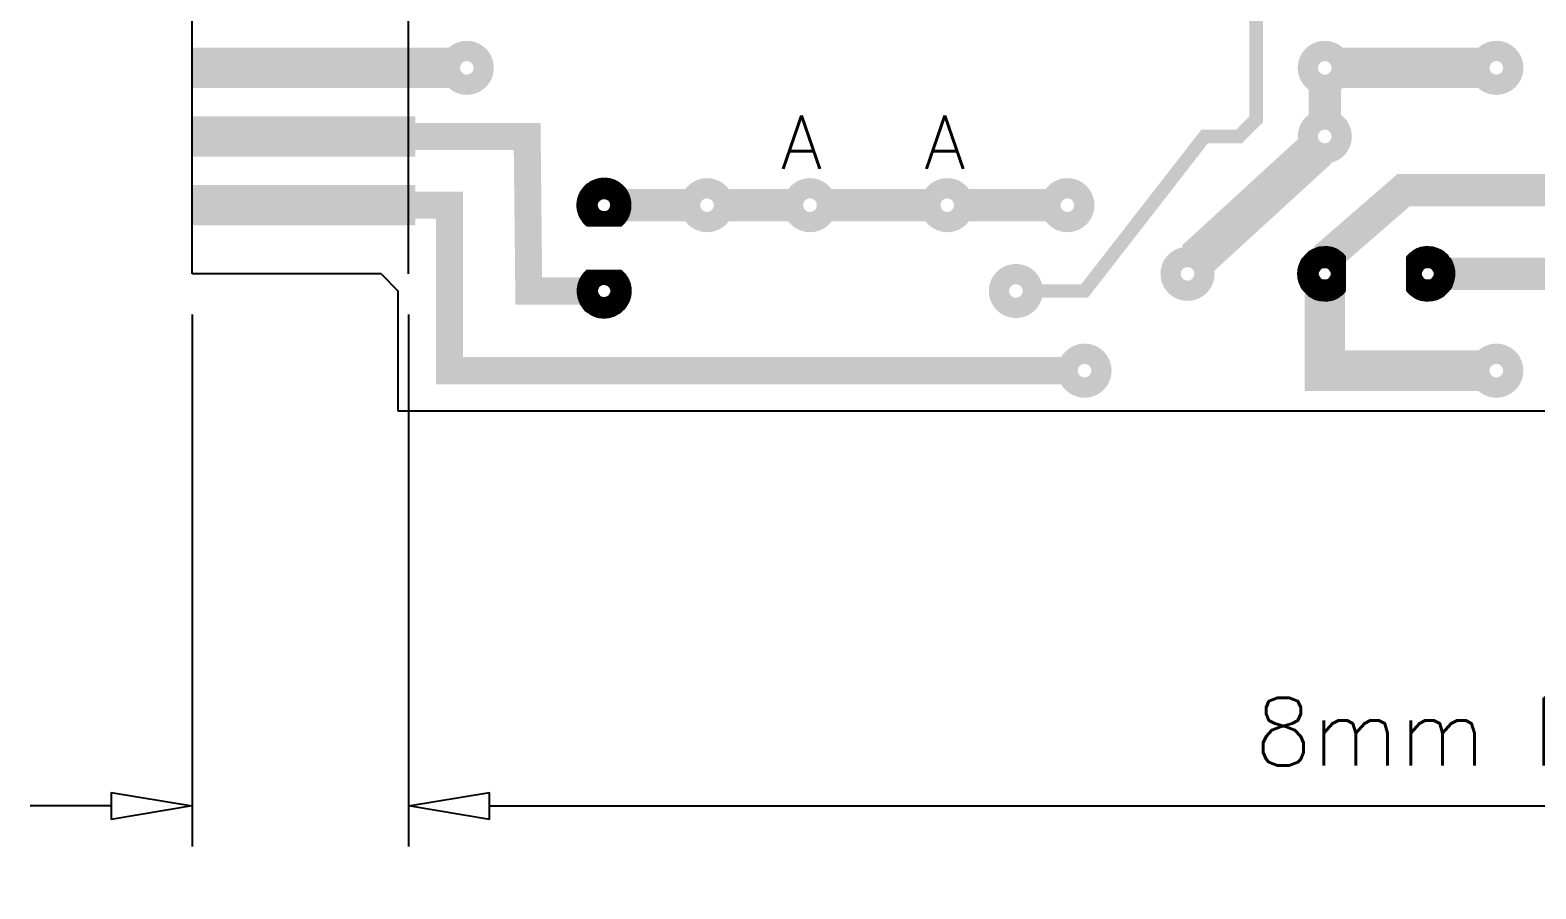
# Model space of a CAD drawing. Extents: x 0 to 395, y 0 to 270.
# Drawn here: x 215.6 to 271.3, y 80.8 to 112.5 of the extents above; entities that cross this region are included whole.
import ezdxf

# ---------------------------------------------------------------- set-up
doc = ezdxf.new("R2010")
doc.units = 0
doc.header["$LTSCALE"] = 0.3
doc.header["$PDMODE"] = 3
doc.header["$PDSIZE"] = -3
doc.layers.get('0').update_dxf_attribs({"linetype": 'CONTINUOUS'})
doc.layers.get('DEFPOINTS').update_dxf_attribs({"linetype": 'CONTINUOUS'})
doc.layers.add('-DIM', color=71, linetype='CONTINUOUS')
doc.layers.add('-TXT', color=51, linetype='CONTINUOUS')
doc.styles.get("Standard").update_dxf_attribs({"font": 'Helvmf.shx'})
doc.styles.add('STYLE1', font='romans.shx')
doc.dimstyles.new('STANDARD$0', dxfattribs={"dimtxt": 3, "dimasz": 3, "dimexe": 1.5, "dimexo": 1.5, "dimgap": 1.5, "dimtad": 1, "dimzin": 1, "dimtxsty": 'STANDARD', "dimblk1": 'CLOSED', "dimblk2": 'CLOSED', "dimsah": 1, "dimcen": 5, "dimclrd": 256, "dimclre": 256, "dimclrt": 256, "dimazin": 3, "dimtfac": 1, "dimtofl": 0, "dimtmove": 0, "dimatfit": 3, "dimtolj": 1, "dimtzin": 1})

# ---------------------------------------------------------------- blocks, each defined once
blk = doc.blocks.new('*X4')
at = {"color": 0}
for p, q in [((131.322, 63.705), (132.108, 64.491)), ((131.322, 63.722), (132.09, 64.491)), ((131.322, 63.74), (132.073, 64.491)), ((131.322, 63.758), (132.055, 64.491)), ((131.322, 63.687), (132.125, 64.49)), ((131.322, 63.775), (132.036, 64.49)), ((131.322, 63.669), (132.142, 64.489)), ((131.322, 63.793), (132.018, 64.489)), ((131.322, 63.651), (132.158, 64.488)), ((131.322, 63.811), (131.999, 64.488)), ((131.322, 63.634), (132.174, 64.487)), ((131.322, 63.828), (131.979, 64.486)), ((131.322, 63.616), (132.19, 64.485)), ((131.322, 63.846), (131.959, 64.484)), ((131.322, 63.598), (132.206, 64.483)), ((131.322, 63.581), (132.222, 64.481)), ((131.322, 63.864), (131.939, 64.481)), ((131.322, 63.563), (132.237, 64.478)), ((131.322, 63.881), (131.918, 64.478)), ((131.322, 63.545), (132.252, 64.476)), ((131.322, 63.899), (131.897, 64.474)), ((131.322, 63.528), (132.267, 64.473)), ((131.322, 63.51), (132.282, 64.47)), ((131.322, 63.917), (131.874, 64.469)), ((131.322, 63.492), (132.296, 64.467)), ((131.322, 63.475), (132.311, 64.464)), ((131.322, 63.934), (131.852, 64.464)), ((131.322, 63.457), (132.325, 64.46)), ((131.322, 63.952), (131.828, 64.458)), ((131.322, 63.439), (132.339, 64.457)), ((131.322, 63.422), (132.353, 64.453)), ((131.322, 63.97), (131.804, 64.452)), ((131.322, 63.404), (132.366, 64.449)), ((131.322, 63.386), (132.38, 64.445)), ((131.322, 63.987), (131.778, 64.444)), ((131.322, 63.369), (132.393, 64.44)), ((131.322, 63.351), (132.406, 64.436)), ((131.322, 64.005), (131.752, 64.435)), ((131.322, 63.333), (132.419, 64.431)), ((131.322, 63.316), (132.432, 64.426)), ((131.322, 64.023), (131.724, 64.425)), ((131.322, 63.298), (132.445, 64.421)), ((131.322, 63.28), (132.458, 64.416)), ((131.322, 64.04), (131.694, 64.413)), ((131.322, 63.263), (132.47, 64.411)), ((131.322, 63.245), (132.482, 64.406)), ((131.322, 63.227), (132.495, 64.4)), ((131.322, 64.058), (131.662, 64.399)), ((131.322, 63.21), (132.507, 64.395)), ((131.322, 63.192), (132.518, 64.389)), ((131.322, 63.174), (132.53, 64.383)), ((131.322, 64.076), (131.628, 64.382)), ((131.322, 63.157), (132.542, 64.377)), ((131.322, 63.139), (132.553, 64.371)), ((131.322, 63.121), (132.565, 64.364)), ((131.322, 64.093), (131.589, 64.361)), ((131.322, 63.103), (132.576, 64.358)), ((131.322, 64.111), (131.544, 64.334)), ((131.322, 64.129), (131.486, 64.294)), ((131.847, 63.597), (131.322, 64.123)), ((131.842, 63.584), (131.322, 64.105)), ((131.838, 63.571), (131.322, 64.087)), ((131.853, 63.609), (131.323, 64.139)), ((131.859, 63.621), (131.331, 64.149)), ((131.865, 63.632), (131.339, 64.158)), ((131.872, 63.643), (131.348, 64.168)), ((131.879, 63.653), (131.356, 64.177)), ((131.887, 63.663), (131.365, 64.186)), ((131.896, 63.672), (131.373, 64.195)), ((131.904, 63.681), (131.382, 64.204)), ((131.914, 63.69), (131.391, 64.212)), ((131.923, 63.698), (131.4, 64.221)), ((131.933, 63.705), (131.409, 64.23)), ((131.944, 63.713), (131.419, 64.238)), ((131.955, 63.719), (131.428, 64.246)), ((131.966, 63.725), (131.437, 64.254)), ((131.978, 63.731), (131.447, 64.262)), ((131.991, 63.736), (131.457, 64.27)), ((132.004, 63.741), (131.467, 64.278)), ((132.018, 63.745), (131.476, 64.286)), ((132.032, 63.748), (131.487, 64.294)), ((132.048, 63.75), (131.497, 64.301)), ((132.064, 63.752), (131.507, 64.309)), ((132.081, 63.752), (131.517, 64.316)), ((132.099, 63.752), (131.528, 64.323)), ((132.119, 63.749), (131.539, 64.33)), ((132.142, 63.745), (131.549, 64.337)), ((132.167, 63.737), (131.56, 64.344)), ((132.199, 63.722), (131.571, 64.35)), ((132.937, 63.002), (131.582, 64.357)), ((132.943, 63.014), (131.594, 64.363)), ((132.95, 63.025), (131.605, 64.37)), ((132.956, 63.036), (131.616, 64.376)), ((132.962, 63.048), (131.628, 64.382)), ((132.968, 63.06), (131.64, 64.388)), ((132.974, 63.072), (131.652, 64.394)), ((132.979, 63.084), (131.664, 64.399)), ((132.985, 63.096), (131.676, 64.405)), ((132.99, 63.108), (131.688, 64.41)), ((132.995, 63.121), (131.701, 64.415)), ((133.001, 63.133), (131.713, 64.421)), ((133.006, 63.146), (131.726, 64.426)), ((133.01, 63.159), (131.739, 64.43)), ((133.015, 63.172), (131.752, 64.435)), ((133.02, 63.185), (131.765, 64.44)), ((133.024, 63.198), (131.778, 64.444)), ((133.028, 63.212), (131.792, 64.448)), ((133.032, 63.225), (131.805, 64.452)), ((133.036, 63.239), (131.819, 64.456)), ((133.04, 63.253), (131.833, 64.46)), ((133.043, 63.267), (131.847, 64.463)), ((133.047, 63.282), (131.862, 64.467)), ((133.05, 63.296), (131.876, 64.47)), ((133.053, 63.311), (131.891, 64.473)), ((133.056, 63.326), (131.906, 64.476)), ((133.058, 63.341), (131.921, 64.478)), ((133.061, 63.356), (131.936, 64.481)), ((133.063, 63.372), (131.952, 64.483)), ((131.955, 63.719), (132.587, 64.351)), ((133.065, 63.387), (131.967, 64.485)), ((133.066, 63.403), (131.983, 64.486)), ((131.989, 63.735), (132.598, 64.345)), ((133.068, 63.42), (132, 64.488)), ((132.015, 63.744), (132.609, 64.338)), ((133.069, 63.436), (132.016, 64.489)), ((133.07, 63.453), (132.033, 64.49)), ((132.038, 63.749), (132.62, 64.331)), ((133.071, 63.47), (132.05, 64.491)), ((132.058, 63.751), (132.631, 64.324)), ((133.071, 63.487), (132.067, 64.491)), ((132.077, 63.752), (132.641, 64.317)), ((133.071, 63.505), (132.085, 64.491)), ((132.094, 63.752), (132.651, 64.31)), ((133.071, 63.523), (132.103, 64.491)), ((132.11, 63.751), (132.662, 64.302)), ((133.07, 63.541), (132.121, 64.49)), ((132.125, 63.748), (132.672, 64.295)), ((133.069, 63.559), (132.139, 64.489)), ((132.14, 63.745), (132.682, 64.287)), ((132.154, 63.741), (132.692, 64.279)), ((133.068, 63.579), (132.159, 64.488)), ((132.167, 63.737), (132.702, 64.272)), ((133.066, 63.598), (132.178, 64.486)), ((132.18, 63.732), (132.712, 64.264)), ((132.192, 63.726), (132.721, 64.256)), ((133.064, 63.618), (132.198, 64.484)), ((132.203, 63.72), (132.731, 64.247)), ((132.214, 63.714), (132.74, 64.239)), ((133.061, 63.638), (132.218, 64.481)), ((132.225, 63.706), (132.749, 64.231)), ((132.235, 63.699), (132.759, 64.222)), ((133.058, 63.659), (132.239, 64.478)), ((132.245, 63.691), (132.768, 64.214)), ((132.254, 63.683), (132.777, 64.205)), ((133.054, 63.68), (132.26, 64.474)), ((132.263, 63.674), (132.785, 64.196)), ((132.271, 63.664), (132.794, 64.187)), ((132.279, 63.655), (132.803, 64.178)), ((133.05, 63.702), (132.282, 64.47)), ((132.287, 63.644), (132.811, 64.169)), ((132.294, 63.634), (132.82, 64.16)), ((132.3, 63.623), (132.828, 64.15)), ((133.045, 63.725), (132.305, 64.465)), ((132.307, 63.611), (132.836, 64.141)), ((132.312, 63.599), (132.844, 64.131)), ((132.317, 63.586), (132.852, 64.121)), ((132.322, 63.573), (132.86, 64.111)), ((132.325, 63.559), (132.868, 64.101)), ((133.039, 63.748), (132.328, 64.459)), ((132.328, 63.545), (132.875, 64.091)), ((132.331, 63.529), (132.883, 64.081)), ((133.033, 63.773), (132.353, 64.453)), ((133.025, 63.798), (132.378, 64.445)), ((133.016, 63.824), (132.404, 64.436)), ((133.006, 63.852), (132.432, 64.426)), ((132.995, 63.882), (132.462, 64.415)), ((132.981, 63.913), (132.493, 64.401)), ((132.964, 63.947), (132.527, 64.384)), ((132.944, 63.985), (132.565, 64.364)), ((132.918, 64.029), (132.609, 64.338)), ((132.881, 64.084), (132.664, 64.301)), ((131.834, 63.557), (131.322, 64.07)), ((131.831, 63.542), (131.322, 64.052)), ((131.829, 63.527), (131.322, 64.034)), ((131.828, 63.51), (131.322, 64.017)), ((131.828, 63.493), (131.322, 63.999)), ((131.829, 63.474), (131.322, 63.981)), ((131.832, 63.453), (131.322, 63.964)), ((131.838, 63.43), (131.322, 63.946)), ((131.847, 63.403), (131.322, 63.928)), ((131.866, 63.366), (131.322, 63.911)), ((132.574, 62.641), (131.322, 63.893)), ((132.562, 62.634), (131.322, 63.875)), ((132.551, 62.628), (131.322, 63.858)), ((132.54, 62.622), (131.322, 63.84)), ((132.528, 62.616), (131.322, 63.822)), ((132.516, 62.61), (131.322, 63.805)), ((132.504, 62.604), (131.322, 63.787)), ((132.492, 62.599), (131.322, 63.769)), ((132.48, 62.593), (131.322, 63.751)), ((132.468, 62.588), (131.322, 63.734)), ((132.455, 62.583), (131.322, 63.716)), ((132.442, 62.578), (131.322, 63.698)), ((132.43, 62.573), (131.322, 63.681)), ((132.417, 62.568), (131.322, 63.663)), ((132.404, 62.563), (131.322, 63.645)), ((132.39, 62.559), (131.322, 63.628)), ((131.322, 63.086), (131.861, 63.625)), ((132.377, 62.555), (131.322, 63.61)), ((132.364, 62.55), (131.322, 63.592)), ((131.322, 63.068), (131.845, 63.591)), ((132.35, 62.546), (131.322, 63.575)), ((131.322, 63.05), (131.836, 63.565)), ((132.336, 62.543), (131.322, 63.557)), ((131.322, 63.033), (131.831, 63.542)), ((132.322, 62.539), (131.322, 63.539)), ((131.585, 62.642), (132.938, 63.995)), ((131.596, 62.635), (132.945, 63.984)), ((131.607, 62.629), (132.951, 63.973)), ((131.619, 62.623), (132.957, 63.961)), ((131.63, 62.617), (132.963, 63.95)), ((131.642, 62.611), (132.969, 63.938)), ((131.654, 62.605), (132.975, 63.926)), ((131.666, 62.6), (132.98, 63.914)), ((131.678, 62.594), (132.986, 63.902)), ((131.691, 62.589), (132.991, 63.889)), ((131.703, 62.583), (132.997, 63.877)), ((131.716, 62.578), (133.002, 63.864)), ((131.728, 62.573), (133.007, 63.852)), ((131.741, 62.569), (133.011, 63.839)), ((131.754, 62.564), (133.016, 63.826)), ((131.768, 62.56), (133.02, 63.812)), ((131.781, 62.555), (133.025, 63.799)), ((131.794, 62.551), (133.029, 63.786)), ((131.808, 62.547), (133.033, 63.772)), ((131.822, 62.543), (133.037, 63.758)), ((131.836, 62.54), (133.04, 63.744)), ((131.85, 62.536), (133.044, 63.73)), ((131.865, 62.533), (133.047, 63.715)), ((131.879, 62.53), (133.05, 63.701)), ((131.894, 62.527), (133.053, 63.686)), ((131.909, 62.524), (133.056, 63.671)), ((131.924, 62.521), (133.059, 63.656)), ((131.939, 62.519), (133.061, 63.641)), ((131.955, 62.517), (133.063, 63.625)), ((131.971, 62.515), (133.065, 63.609)), ((131.987, 62.513), (133.067, 63.593)), ((132.003, 62.512), (133.068, 63.577)), ((132.019, 62.511), (133.069, 63.561)), ((132.036, 62.51), (133.07, 63.544)), ((132.053, 62.509), (133.071, 63.527)), ((132.298, 63.373), (132.932, 64.007)), ((132.93, 62.991), (132.302, 63.619)), ((132.315, 63.407), (132.925, 64.018)), ((132.924, 62.98), (132.317, 63.587)), ((132.323, 63.434), (132.918, 64.028)), ((132.917, 62.969), (132.325, 63.562)), ((132.329, 63.456), (132.911, 64.039)), ((132.91, 62.959), (132.329, 63.539)), ((132.331, 63.477), (132.904, 64.05)), ((132.332, 63.513), (132.89, 64.071)), ((132.332, 63.495), (132.897, 64.06)), ((132.308, 62.536), (131.322, 63.522)), ((131.322, 63.015), (131.829, 63.522)), ((132.293, 62.532), (131.322, 63.504)), ((131.322, 62.997), (131.828, 63.503)), ((132.279, 62.529), (131.322, 63.486)), ((131.322, 62.98), (131.828, 63.486)), ((131.322, 62.962), (131.829, 63.47)), ((132.264, 62.526), (131.322, 63.469)), ((131.322, 62.944), (131.832, 63.455)), ((132.249, 62.524), (131.322, 63.451)), ((131.322, 62.927), (131.835, 63.44)), ((132.234, 62.521), (131.322, 63.433)), ((131.322, 62.909), (131.839, 63.426)), ((132.218, 62.519), (131.322, 63.416)), ((131.322, 62.891), (131.843, 63.413)), ((131.322, 62.874), (131.848, 63.4)), ((132.203, 62.517), (131.322, 63.398)), ((132.187, 62.515), (131.322, 63.38)), ((132.171, 62.513), (131.322, 63.363)), ((132.155, 62.512), (131.322, 63.345)), ((132.138, 62.511), (131.322, 63.327)), ((132.121, 62.51), (131.322, 63.31)), ((132.104, 62.509), (131.322, 63.292)), ((132.087, 62.509), (131.322, 63.274)), ((132.069, 62.509), (131.322, 63.257)), ((132.051, 62.509), (131.322, 63.239)), ((132.033, 62.51), (131.322, 63.221)), ((132.014, 62.511), (131.322, 63.203)), ((131.995, 62.513), (131.322, 63.186)), ((131.975, 62.515), (131.322, 63.168)), ((131.955, 62.517), (131.322, 63.15)), ((131.935, 62.52), (131.322, 63.133)), ((131.914, 62.523), (131.322, 63.115)), ((131.892, 62.527), (131.322, 63.097)), ((131.87, 62.532), (131.322, 63.08)), ((131.847, 62.537), (131.322, 63.062)), ((131.823, 62.543), (131.322, 63.044)), ((131.798, 62.55), (131.322, 63.027)), ((131.773, 62.558), (131.322, 63.009)), ((131.746, 62.567), (131.322, 62.991)), ((131.718, 62.578), (131.322, 62.974)), ((131.324, 62.859), (131.854, 63.388)), ((131.333, 62.849), (131.86, 63.377)), ((131.341, 62.84), (131.866, 63.366)), ((131.349, 62.831), (131.874, 63.355)), ((131.358, 62.821), (131.881, 63.345)), ((131.366, 62.812), (131.889, 63.335)), ((131.375, 62.803), (131.897, 63.326)), ((131.384, 62.795), (131.906, 63.317)), ((131.393, 62.786), (131.916, 63.309)), ((131.402, 62.777), (131.925, 63.301)), ((131.411, 62.769), (131.936, 63.293)), ((131.42, 62.76), (131.946, 63.286)), ((131.43, 62.752), (131.957, 63.28)), ((131.439, 62.744), (131.969, 63.273)), ((131.449, 62.736), (131.981, 63.268)), ((131.459, 62.728), (131.994, 63.263)), ((131.469, 62.72), (132.007, 63.258)), ((131.479, 62.712), (132.021, 63.255)), ((131.489, 62.705), (132.035, 63.252)), ((131.499, 62.697), (132.051, 63.249)), ((131.509, 62.69), (132.067, 63.248)), ((131.52, 62.683), (132.085, 63.248)), ((131.53, 62.676), (132.103, 63.249)), ((131.541, 62.669), (132.124, 63.251)), ((131.552, 62.662), (132.146, 63.257)), ((131.562, 62.655), (132.173, 63.265)), ((131.573, 62.648), (132.207, 63.282)), ((132.585, 62.647), (131.946, 63.286)), ((132.596, 62.654), (131.983, 63.267)), ((132.607, 62.661), (132.01, 63.258)), ((132.618, 62.668), (132.033, 63.252)), ((132.628, 62.675), (132.054, 63.249)), ((132.071, 62.509), (133.071, 63.509)), ((132.639, 62.682), (132.073, 63.248)), ((132.088, 62.509), (133.071, 63.492)), ((132.649, 62.689), (132.09, 63.248)), ((132.106, 62.509), (133.071, 63.474)), ((132.66, 62.696), (132.107, 63.249)), ((132.67, 62.704), (132.122, 63.251)), ((132.125, 62.51), (133.07, 63.455)), ((132.68, 62.711), (132.137, 63.254)), ((132.143, 62.511), (133.069, 63.437)), ((132.69, 62.719), (132.151, 63.258)), ((132.162, 62.512), (133.068, 63.418)), ((132.7, 62.727), (132.164, 63.262)), ((132.71, 62.735), (132.177, 63.267)), ((132.182, 62.514), (133.066, 63.398)), ((132.719, 62.743), (132.189, 63.273)), ((132.729, 62.751), (132.201, 63.279)), ((132.202, 62.517), (133.063, 63.378)), ((132.738, 62.759), (132.212, 63.285)), ((132.222, 62.519), (133.061, 63.358)), ((132.748, 62.768), (132.223, 63.292)), ((132.757, 62.776), (132.233, 63.299)), ((132.243, 62.523), (133.057, 63.337)), ((132.766, 62.785), (132.243, 63.307)), ((132.775, 62.793), (132.252, 63.316)), ((132.784, 62.802), (132.261, 63.324)), ((132.265, 62.526), (133.054, 63.315)), ((132.792, 62.811), (132.27, 63.334)), ((132.801, 62.82), (132.278, 63.343)), ((132.81, 62.829), (132.285, 63.353)), ((132.287, 62.531), (133.049, 63.293)), ((132.818, 62.839), (132.293, 63.364)), ((132.826, 62.848), (132.299, 63.375)), ((132.834, 62.857), (132.305, 63.386)), ((132.31, 62.536), (133.044, 63.27)), ((132.842, 62.867), (132.311, 63.398)), ((132.85, 62.877), (132.316, 63.411)), ((132.858, 62.887), (132.321, 63.424)), ((132.866, 62.896), (132.325, 63.438)), ((132.874, 62.907), (132.328, 63.452)), ((132.881, 62.917), (132.33, 63.468)), ((132.903, 62.948), (132.332, 63.519)), ((132.896, 62.937), (132.332, 63.501)), ((132.889, 62.927), (132.332, 63.484)), ((132.333, 62.542), (133.038, 63.247)), ((132.358, 62.549), (133.031, 63.222)), ((132.383, 62.557), (133.023, 63.197)), ((132.41, 62.566), (133.014, 63.17)), ((132.438, 62.576), (133.004, 63.142)), ((132.468, 62.588), (132.992, 63.112)), ((132.5, 62.602), (132.978, 63.08)), ((132.535, 62.619), (132.961, 63.045)), ((132.573, 62.641), (132.939, 63.007)), ((131.688, 62.59), (131.322, 62.956)), ((131.655, 62.605), (131.322, 62.938)), ((131.62, 62.622), (131.322, 62.921)), ((131.58, 62.644), (131.322, 62.903)), ((131.534, 62.673), (131.322, 62.885)), ((131.471, 62.718), (131.322, 62.868)), ((132.619, 62.668), (132.912, 62.961)), ((132.678, 62.71), (132.87, 62.902))]:
    blk.add_line(p, q, dxfattribs=at)
blk = doc.blocks.new('*X0')
at = {"color": 0}
for p, q in [((127.56, 162.41), (129.69, 164.54)), ((127.56, 162.42), (129.68, 164.54)), ((127.56, 162.44), (129.66, 164.54)), ((127.56, 162.46), (129.64, 164.54)), ((127.56, 162.47), (129.63, 164.54)), ((127.56, 162.49), (129.61, 164.54)), ((127.56, 162.51), (129.59, 164.54)), ((127.56, 162.52), (129.58, 164.54)), ((127.56, 162.54), (129.56, 164.54)), ((127.56, 162.56), (129.54, 164.54)), ((127.56, 162.58), (129.52, 164.54)), ((127.56, 162.6), (129.5, 164.54)), ((127.56, 162.61), (129.49, 164.54)), ((127.56, 162.63), (129.47, 164.54)), ((127.56, 162.65), (129.45, 164.54)), ((127.56, 162.67), (129.43, 164.54)), ((127.56, 162.69), (129.41, 164.54)), ((127.56, 162.71), (129.39, 164.54)), ((127.56, 162.73), (129.37, 164.54)), ((127.57, 162.31), (129.79, 164.53)), ((127.57, 162.33), (129.77, 164.53)), ((127.57, 162.34), (129.76, 164.53)), ((127.57, 162.36), (129.74, 164.53)), ((127.57, 162.37), (129.73, 164.53)), ((127.57, 162.39), (129.71, 164.53)), ((127.57, 162.75), (129.35, 164.53)), ((127.57, 162.76), (129.34, 164.53)), ((127.57, 162.78), (129.32, 164.53)), ((127.57, 162.8), (129.3, 164.53)), ((127.58, 162.25), (129.85, 164.52)), ((127.58, 162.26), (129.84, 164.52)), ((127.58, 162.28), (129.82, 164.52)), ((127.58, 162.29), (129.81, 164.52)), ((127.58, 162.83), (129.27, 164.52)), ((127.58, 162.85), (129.25, 164.52)), ((127.58, 162.87), (129.23, 164.52)), ((127.59, 162.19), (129.91, 164.51)), ((127.59, 162.2), (129.9, 164.51)), ((127.59, 162.22), (129.88, 164.51)), ((127.59, 162.23), (129.87, 164.51)), ((127.59, 162.89), (129.21, 164.51)), ((127.59, 162.91), (129.19, 164.51)), ((127.59, 162.93), (129.17, 164.51)), ((127.6, 162.14), (129.96, 164.5)), ((127.6, 162.16), (129.94, 164.5)), ((127.6, 162.17), (129.93, 164.5)), ((127.6, 162.95), (129.15, 164.5)), ((127.6, 162.97), (129.13, 164.5)), ((127.61, 162.1), (130, 164.49)), ((127.61, 162.12), (129.98, 164.49)), ((127.61, 162.13), (129.97, 164.49)), ((127.61, 163), (129.1, 164.49)), ((127.61, 163.02), (129.08, 164.49)), ((127.62, 162.06), (130.04, 164.48)), ((127.62, 162.07), (130.03, 164.48)), ((127.62, 162.09), (130.01, 164.48)), ((127.62, 163.04), (129.06, 164.48)), ((127.62, 163.07), (129.03, 164.48)), ((127.63, 162.02), (130.08, 164.47)), ((127.63, 162.03), (130.07, 164.47)), ((127.63, 162.04), (130.06, 164.47)), ((127.63, 163.09), (129.01, 164.47)), ((127.64, 161.99), (130.11, 164.46)), ((127.64, 162), (130.1, 164.46)), ((127.64, 163.12), (128.98, 164.46)), ((127.65, 161.95), (130.15, 164.45)), ((127.65, 161.96), (130.14, 164.45)), ((127.65, 161.98), (130.12, 164.45)), ((127.65, 163.14), (128.96, 164.45)), ((127.65, 163.17), (128.93, 164.45)), ((127.66, 161.92), (130.18, 164.44)), ((127.66, 161.94), (130.16, 164.44)), ((127.66, 163.19), (128.91, 164.44)), ((127.67, 161.9), (130.2, 164.43)), ((127.67, 161.91), (130.19, 164.43)), ((127.67, 163.22), (128.88, 164.43)), ((127.68, 161.87), (130.23, 164.42)), ((127.68, 161.88), (130.22, 164.42)), ((127.68, 163.25), (128.85, 164.42)), ((127.69, 161.84), (130.26, 164.41)), ((127.69, 161.86), (130.24, 164.41)), ((127.69, 163.28), (128.82, 164.41)), ((127.7, 161.82), (130.28, 164.4)), ((127.7, 161.83), (130.27, 164.4)), ((127.7, 163.31), (128.79, 164.4)), ((127.71, 161.79), (130.31, 164.39)), ((127.71, 161.81), (130.29, 164.39)), ((127.72, 161.77), (130.33, 164.38)), ((127.72, 161.78), (130.32, 164.38)), ((127.72, 163.34), (128.76, 164.38)), ((127.73, 161.75), (130.35, 164.37)), ((127.73, 161.76), (130.34, 164.37)), ((127.73, 163.37), (128.73, 164.37)), ((127.74, 161.72), (130.38, 164.36)), ((127.74, 161.73), (130.37, 164.36)), ((127.75, 161.71), (130.39, 164.35)), ((127.75, 163.4), (128.7, 164.35)), ((127.76, 161.69), (130.41, 164.34)), ((127.76, 161.7), (130.4, 164.34)), ((127.76, 163.44), (128.66, 164.34)), ((127.77, 161.66), (130.44, 164.33)), ((127.77, 161.67), (130.43, 164.33)), ((127.78, 161.65), (130.45, 164.32)), ((127.78, 163.47), (128.63, 164.32)), ((127.79, 161.63), (130.47, 164.31)), ((127.79, 161.64), (130.46, 164.31)), ((127.8, 161.6), (130.5, 164.3)), ((127.8, 161.62), (130.48, 164.3)), ((127.8, 163.51), (128.59, 164.3)), ((127.81, 161.59), (130.51, 164.29)), ((127.82, 161.57), (130.53, 164.28)), ((127.82, 161.58), (130.52, 164.28)), ((127.82, 163.55), (128.55, 164.28)), ((127.85, 163.59), (128.51, 164.25)), ((127.88, 163.64), (128.46, 164.22)), ((127.91, 163.69), (128.41, 164.19)), ((127.96, 163.76), (128.34, 164.14)), ((129.08, 162.76), (128.01, 163.83)), ((129.08, 162.77), (128.02, 163.84)), ((129.09, 162.79), (128.03, 163.85)), ((128.04, 163.85), (128.25, 164.06)), ((129.1, 162.8), (128.04, 163.85)), ((129.1, 162.81), (128.05, 163.86)), ((129.11, 162.83), (128.06, 163.88)), ((129.11, 162.82), (128.06, 163.87)), ((129.12, 162.84), (128.07, 163.89)), ((129.13, 162.85), (128.08, 163.9)), ((129.14, 162.86), (128.09, 163.91)), ((129.14, 162.87), (128.1, 163.92)), ((129.15, 162.88), (128.11, 163.93)), ((129.17, 162.9), (128.12, 163.95)), ((129.16, 162.89), (128.12, 163.94)), ((129.18, 162.91), (128.13, 163.96)), ((129.19, 162.92), (128.14, 163.96)), ((129.2, 162.93), (128.15, 163.97)), ((129.2, 162.94), (128.16, 163.98)), ((129.21, 162.95), (128.17, 163.99)), ((129.22, 162.95), (128.18, 164)), ((129.23, 162.96), (128.19, 164.01)), ((129.24, 162.97), (128.2, 164.02)), ((129.25, 162.98), (128.2, 164.02)), ((129.26, 162.98), (128.21, 164.03)), ((129.28, 162.99), (128.22, 164.04)), ((129.29, 163), (128.23, 164.05)), ((129.3, 163), (128.24, 164.06)), ((129.31, 163.01), (128.25, 164.07)), ((129.32, 163.01), (128.26, 164.07)), ((129.33, 163.02), (128.27, 164.08)), ((129.35, 163.03), (128.28, 164.09)), ((129.36, 163.03), (128.29, 164.1)), ((129.37, 163.04), (128.3, 164.11)), ((129.38, 163.04), (128.31, 164.11)), ((129.4, 163.04), (128.32, 164.12)), ((129.41, 163.05), (128.33, 164.13)), ((129.43, 163.05), (128.34, 164.14)), ((129.44, 163.05), (128.35, 164.14)), ((129.45, 163.06), (128.36, 164.15)), ((129.47, 163.06), (128.37, 164.16)), ((129.49, 163.06), (128.38, 164.17)), ((129.5, 163.06), (128.39, 164.17)), ((129.52, 163.06), (128.4, 164.18)), ((129.54, 163.06), (128.41, 164.19)), ((129.55, 163.06), (128.42, 164.2)), ((129.57, 163.06), (128.43, 164.2)), ((129.59, 163.06), (128.44, 164.21)), ((129.61, 163.06), (128.45, 164.22)), ((129.63, 163.06), (128.46, 164.22)), ((129.66, 163.05), (128.48, 164.23)), ((129.68, 163.05), (128.49, 164.24)), ((129.71, 163.04), (128.5, 164.25)), ((129.73, 163.03), (128.51, 164.25)), ((129.77, 163.01), (128.52, 164.26)), ((129.81, 162.99), (128.53, 164.27)), ((129.88, 162.93), (128.54, 164.27)), ((131.26, 161.57), (128.55, 164.28)), ((131.26, 161.58), (128.56, 164.28)), ((131.27, 161.59), (128.57, 164.29)), ((131.28, 161.61), (128.59, 164.3)), ((131.28, 161.62), (128.6, 164.3)), ((131.29, 161.63), (128.61, 164.31)), ((131.3, 161.64), (128.62, 164.32)), ((131.3, 161.65), (128.63, 164.32)), ((131.31, 161.66), (128.64, 164.33)), ((131.31, 161.68), (128.66, 164.33)), ((131.32, 161.69), (128.67, 164.34)), ((131.33, 161.7), (128.68, 164.35)), ((131.33, 161.71), (128.69, 164.35)), ((131.34, 161.72), (128.7, 164.36)), ((131.34, 161.74), (128.72, 164.36)), ((131.35, 161.75), (128.73, 164.37)), ((131.35, 161.76), (128.74, 164.37)), ((131.36, 161.77), (128.75, 164.38)), ((131.36, 161.78), (128.76, 164.38)), ((131.37, 161.8), (128.78, 164.39)), ((131.37, 161.81), (128.79, 164.39)), ((131.38, 161.82), (128.8, 164.4)), ((131.38, 161.83), (128.81, 164.4)), ((131.39, 161.85), (128.83, 164.41)), ((131.39, 161.86), (128.84, 164.41)), ((131.4, 161.87), (128.85, 164.42)), ((131.4, 161.89), (128.87, 164.42)), ((131.41, 161.9), (128.88, 164.43)), ((131.41, 161.91), (128.89, 164.43)), ((131.42, 161.93), (128.91, 164.44)), ((131.42, 161.94), (128.92, 164.44)), ((131.43, 161.95), (128.93, 164.45)), ((131.43, 161.97), (128.95, 164.45)), ((131.43, 161.98), (128.96, 164.45)), ((131.44, 161.99), (128.97, 164.46)), ((131.44, 162.01), (128.99, 164.46)), ((131.45, 162.02), (129, 164.47)), ((131.45, 162.03), (129.01, 164.47)), ((131.45, 162.05), (129.03, 164.47)), ((131.46, 162.06), (129.04, 164.48)), ((131.46, 162.08), (129.06, 164.48)), ((131.47, 162.09), (129.07, 164.49)), ((131.47, 162.1), (129.08, 164.49)), ((131.47, 162.12), (129.1, 164.49)), ((131.48, 162.13), (129.11, 164.5)), ((131.48, 162.15), (129.13, 164.5)), ((131.48, 162.16), (129.14, 164.5)), ((131.48, 162.18), (129.16, 164.5)), ((131.49, 162.19), (129.17, 164.51)), ((131.49, 162.21), (129.19, 164.51)), ((131.49, 162.22), (129.2, 164.51)), ((131.5, 162.24), (129.22, 164.52)), ((131.5, 162.25), (129.23, 164.52)), ((129.23, 162.96), (130.54, 164.27)), ((131.5, 162.27), (129.25, 164.52)), ((131.5, 162.28), (129.26, 164.52)), ((131.5, 162.3), (129.28, 164.52)), ((129.28, 162.99), (130.55, 164.26)), ((131.51, 162.31), (129.29, 164.53)), ((131.51, 162.33), (129.31, 164.53)), ((129.32, 163.01), (130.56, 164.26)), ((131.51, 162.35), (129.33, 164.53)), ((131.51, 162.36), (129.34, 164.53)), ((129.35, 163.03), (130.57, 164.25)), ((131.51, 162.38), (129.36, 164.53)), ((131.52, 162.39), (129.37, 164.54)), ((129.38, 163.04), (130.59, 164.24)), ((131.52, 162.41), (129.39, 164.54)), ((131.52, 162.43), (129.41, 164.54)), ((129.41, 163.05), (130.6, 164.24)), ((131.52, 162.44), (129.42, 164.54)), ((129.43, 163.05), (130.61, 164.23)), ((131.52, 162.46), (129.44, 164.54)), ((129.45, 163.06), (130.62, 164.22)), ((131.52, 162.48), (129.46, 164.54)), ((131.52, 162.49), (129.47, 164.54)), ((129.47, 163.06), (130.63, 164.22)), ((131.52, 162.51), (129.49, 164.54)), ((129.49, 163.06), (130.64, 164.21)), ((131.52, 162.53), (129.51, 164.54)), ((129.51, 163.06), (130.65, 164.2)), ((131.52, 162.55), (129.53, 164.54)), ((129.53, 163.06), (130.66, 164.19)), ((131.52, 162.56), (129.54, 164.54)), ((129.55, 163.06), (130.67, 164.19)), ((131.52, 162.58), (129.56, 164.54)), ((129.56, 163.06), (130.68, 164.18)), ((131.52, 162.6), (129.58, 164.54)), ((129.58, 163.06), (130.69, 164.17)), ((131.52, 162.62), (129.6, 164.54)), ((129.6, 163.06), (130.7, 164.17)), ((129.61, 163.06), (130.71, 164.16)), ((131.52, 162.64), (129.62, 164.54)), ((131.52, 162.65), (129.63, 164.54)), ((129.63, 163.06), (130.72, 164.15)), ((129.64, 163.05), (130.73, 164.14)), ((131.52, 162.67), (129.65, 164.54)), ((129.66, 163.05), (130.74, 164.14)), ((131.52, 162.69), (129.67, 164.54)), ((129.67, 163.05), (130.75, 164.13)), ((131.52, 162.71), (129.69, 164.54)), ((129.69, 163.04), (130.76, 164.12)), ((129.7, 163.04), (130.77, 164.11)), ((131.51, 162.73), (129.71, 164.53)), ((129.71, 163.03), (130.78, 164.1)), ((129.72, 163.03), (130.79, 164.1)), ((131.51, 162.75), (129.73, 164.53)), ((129.74, 163.02), (130.8, 164.09)), ((131.51, 162.77), (129.75, 164.53)), ((129.75, 163.02), (130.81, 164.08)), ((129.76, 163.01), (130.82, 164.07)), ((131.51, 162.79), (129.77, 164.53)), ((129.77, 163.01), (130.83, 164.06)), ((129.78, 163), (130.84, 164.06)), ((131.51, 162.81), (129.79, 164.53)), ((129.8, 162.99), (130.85, 164.05)), ((131.5, 162.83), (129.81, 164.52)), ((129.81, 162.99), (130.86, 164.04)), ((129.82, 162.98), (130.87, 164.03)), ((131.5, 162.85), (129.83, 164.52)), ((129.83, 162.97), (130.88, 164.02)), ((129.84, 162.97), (130.89, 164.01)), ((131.5, 162.87), (129.85, 164.52)), ((129.85, 162.96), (130.9, 164.01)), ((129.86, 162.95), (130.9, 164)), ((131.49, 162.89), (129.87, 164.51)), ((129.87, 162.94), (130.91, 163.99)), ((129.88, 162.94), (130.92, 163.98)), ((131.49, 162.91), (129.89, 164.51)), ((129.89, 162.93), (130.93, 163.97)), ((129.9, 162.92), (130.94, 163.96)), ((129.9, 162.91), (130.95, 163.95)), ((129.91, 162.9), (130.96, 163.94)), ((131.49, 162.94), (129.92, 164.51)), ((129.92, 162.89), (130.97, 163.94)), ((129.93, 162.88), (130.98, 163.93)), ((131.48, 162.96), (129.94, 164.5)), ((129.94, 162.87), (130.98, 163.92)), ((129.95, 162.86), (130.99, 163.91)), ((129.95, 162.85), (131, 163.9)), ((131.48, 162.98), (129.96, 164.5)), ((129.96, 162.84), (131.01, 163.89)), ((129.97, 162.83), (131.02, 163.88)), ((129.97, 162.82), (131.03, 163.87)), ((131.47, 163), (129.98, 164.49)), ((129.98, 162.81), (131.03, 163.86)), ((129.99, 162.8), (131.04, 163.85)), ((129.99, 162.78), (131.05, 163.84)), ((130, 162.77), (131.06, 163.83)), ((131.47, 163.03), (130.01, 164.49)), ((131.46, 163.05), (130.03, 164.48)), ((131.45, 163.07), (130.05, 164.47)), ((131.45, 163.1), (130.08, 164.47)), ((131.44, 163.12), (130.1, 164.46)), ((131.43, 163.15), (130.13, 164.45)), ((131.42, 163.17), (130.15, 164.44)), ((131.42, 163.2), (130.18, 164.44)), ((131.41, 163.23), (130.21, 164.43)), ((131.4, 163.26), (130.24, 164.42)), ((131.39, 163.28), (130.26, 164.41)), ((131.37, 163.31), (130.29, 164.39)), ((131.36, 163.34), (130.32, 164.38)), ((131.35, 163.38), (130.36, 164.37)), ((131.33, 163.41), (130.39, 164.35)), ((131.31, 163.44), (130.42, 164.33)), ((131.3, 163.48), (130.46, 164.32)), ((131.28, 163.52), (130.5, 164.3)), ((131.25, 163.56), (130.54, 164.27)), ((131.23, 163.6), (130.58, 164.25)), ((131.19, 163.65), (130.63, 164.21)), ((131.16, 163.71), (130.69, 164.18)), ((131.11, 163.78), (130.76, 164.13)), ((131.02, 163.88), (130.86, 164.04)), ((129.24, 161.04), (127.56, 162.72)), ((129.35, 161.04), (127.57, 162.82)), ((129.33, 161.04), (127.57, 162.8)), ((129.31, 161.04), (127.57, 162.78)), ((129.29, 161.04), (127.57, 162.77)), ((129.28, 161.04), (127.57, 162.75)), ((129.26, 161.04), (127.57, 162.74)), ((129.42, 161.04), (127.58, 162.88)), ((129.4, 161.04), (127.58, 162.86)), ((129.38, 161.04), (127.58, 162.85)), ((129.37, 161.04), (127.58, 162.83)), ((129.49, 161.04), (127.59, 162.94)), ((129.47, 161.04), (127.59, 162.92)), ((129.45, 161.04), (127.59, 162.91)), ((129.44, 161.04), (127.59, 162.89)), ((129.54, 161.04), (127.6, 162.98)), ((129.52, 161.04), (127.6, 162.97)), ((129.51, 161.04), (127.6, 162.95)), ((129.6, 161.04), (127.61, 163.03)), ((129.58, 161.04), (127.61, 163.01)), ((129.56, 161.04), (127.61, 163)), ((129.65, 161.04), (127.62, 163.07)), ((129.63, 161.04), (127.62, 163.05)), ((129.61, 161.04), (127.62, 163.04)), ((129.68, 161.04), (127.63, 163.1)), ((129.67, 161.04), (127.63, 163.08)), ((129.74, 161.04), (127.64, 163.14)), ((129.72, 161.04), (127.64, 163.12)), ((129.7, 161.04), (127.64, 163.11)), ((129.77, 161.04), (127.65, 163.16)), ((129.75, 161.04), (127.65, 163.15)), ((129.81, 161.04), (127.66, 163.19)), ((129.79, 161.04), (127.66, 163.18)), ((129.86, 161.04), (127.67, 163.23)), ((129.84, 161.04), (127.67, 163.22)), ((129.83, 161.04), (127.67, 163.2)), ((129.9, 161.04), (127.68, 163.26)), ((129.88, 161.04), (127.68, 163.24)), ((129.93, 161.04), (127.69, 163.28)), ((129.91, 161.04), (127.69, 163.27)), ((129.97, 161.04), (127.7, 163.31)), ((129.95, 161.04), (127.7, 163.29)), ((130, 161.04), (127.71, 163.33)), ((129.98, 161.04), (127.71, 163.32)), ((130.04, 161.04), (127.72, 163.36)), ((130.02, 161.04), (127.72, 163.34)), ((130.05, 161.04), (127.73, 163.37)), ((130.09, 161.04), (127.74, 163.39)), ((130.07, 161.04), (127.74, 163.38)), ((130.13, 161.04), (127.75, 163.42)), ((130.11, 161.04), (127.75, 163.4)), ((130.16, 161.04), (127.76, 163.44)), ((130.14, 161.04), (127.76, 163.43)), ((130.18, 161.04), (127.77, 163.45)), ((130.21, 161.04), (127.78, 163.48)), ((130.2, 161.04), (127.78, 163.46)), ((130.25, 161.04), (127.79, 163.5)), ((130.23, 161.04), (127.79, 163.49)), ((130.27, 161.04), (127.8, 163.51)), ((130.3, 161.04), (127.81, 163.53)), ((130.28, 161.04), (127.81, 163.52)), ((130.32, 161.04), (127.82, 163.54)), ((129.12, 162.28), (127.83, 163.57)), ((130.34, 161.04), (127.83, 163.56)), ((127.83, 161.56), (129.14, 162.87)), ((129.1, 162.32), (127.84, 163.58)), ((127.84, 161.55), (129.11, 162.82)), ((127.84, 161.54), (129.09, 162.78)), ((129.07, 162.39), (127.85, 163.6)), ((129.08, 162.36), (127.85, 163.59)), ((127.85, 161.53), (129.07, 162.75)), ((129.06, 162.41), (127.86, 163.61)), ((127.86, 161.51), (129.06, 162.72)), ((129.05, 162.46), (127.87, 163.63)), ((129.05, 162.44), (127.87, 163.62)), ((129.04, 162.48), (127.88, 163.64)), ((129.04, 162.52), (127.89, 163.66)), ((129.04, 162.5), (127.89, 163.65)), ((129.04, 162.54), (127.9, 163.67)), ((129.04, 162.56), (127.91, 163.68)), ((129.04, 162.59), (127.92, 163.71)), ((129.04, 162.58), (127.92, 163.7)), ((129.04, 162.61), (127.93, 163.72)), ((129.04, 162.64), (127.94, 163.74)), ((129.04, 162.62), (127.94, 163.73)), ((129.04, 162.65), (127.95, 163.75)), ((129.05, 162.67), (127.96, 163.76)), ((129.05, 162.68), (127.97, 163.77)), ((129.06, 162.71), (127.98, 163.79)), ((129.05, 162.7), (127.98, 163.78)), ((129.06, 162.72), (127.99, 163.8)), ((129.07, 162.74), (128, 163.81)), ((129.07, 162.75), (128.01, 163.82)), ((128.75, 161.04), (131.26, 163.55)), ((128.76, 161.04), (131.26, 163.54)), ((128.78, 161.04), (131.27, 163.53)), ((128.8, 161.04), (131.27, 163.52)), ((128.82, 161.04), (131.28, 163.51)), ((128.83, 161.04), (131.29, 163.5)), ((128.85, 161.04), (131.29, 163.48)), ((128.87, 161.04), (131.3, 163.47)), ((128.89, 161.04), (131.31, 163.46)), ((128.91, 161.04), (131.31, 163.45)), ((128.92, 161.04), (131.32, 163.44)), ((128.94, 161.04), (131.32, 163.43)), ((128.96, 161.04), (131.33, 163.41)), ((128.98, 161.04), (131.33, 163.4)), ((128.99, 161.04), (131.34, 163.39)), ((129.01, 161.04), (131.35, 163.38)), ((129.03, 161.04), (131.35, 163.37)), ((129.05, 161.04), (131.36, 163.35)), ((129.06, 161.04), (131.36, 163.34)), ((129.08, 161.04), (131.37, 163.33)), ((129.1, 161.04), (131.37, 163.32)), ((129.12, 161.04), (131.38, 163.3)), ((129.13, 161.04), (131.38, 163.29)), ((129.15, 161.04), (131.39, 163.28)), ((129.17, 161.04), (131.39, 163.27)), ((129.19, 161.04), (131.4, 163.25)), ((129.21, 161.04), (131.4, 163.24)), ((129.22, 161.04), (131.41, 163.23)), ((129.24, 161.04), (131.41, 163.21)), ((129.26, 161.04), (131.42, 163.2)), ((129.28, 161.04), (131.42, 163.19)), ((129.29, 161.04), (131.42, 163.17)), ((129.31, 161.04), (131.43, 163.16)), ((129.33, 161.04), (131.43, 163.15)), ((129.35, 161.04), (131.44, 163.13)), ((129.36, 161.04), (131.44, 163.12)), ((129.38, 161.04), (131.45, 163.11)), ((129.4, 161.04), (131.45, 163.09)), ((129.42, 161.04), (131.45, 163.08)), ((129.44, 161.04), (131.46, 163.06)), ((129.45, 161.04), (131.46, 163.05)), ((129.47, 161.04), (131.46, 163.04)), ((129.49, 161.04), (131.47, 163.02)), ((129.51, 161.04), (131.47, 163.01)), ((129.52, 161.04), (131.47, 162.99)), ((129.54, 161.04), (131.48, 162.98)), ((129.56, 161.04), (131.48, 162.96)), ((129.58, 161.04), (131.48, 162.95)), ((129.59, 161.04), (131.49, 162.93)), ((129.61, 161.04), (131.49, 162.92)), ((129.63, 161.04), (131.49, 162.9)), ((129.65, 161.04), (131.49, 162.89)), ((129.67, 161.04), (131.5, 162.87)), ((129.68, 161.04), (131.5, 162.86)), ((129.7, 161.04), (131.5, 162.84)), ((129.72, 161.04), (131.5, 162.83)), ((129.74, 161.04), (131.51, 162.81)), ((129.75, 161.04), (131.51, 162.8)), ((129.77, 161.04), (131.51, 162.78)), ((129.79, 161.04), (131.51, 162.77)), ((129.81, 161.04), (131.51, 162.75)), ((129.82, 161.04), (131.51, 162.73)), ((129.84, 161.04), (131.52, 162.72)), ((131.25, 161.56), (129.91, 162.9)), ((129.95, 162.26), (131.25, 163.56)), ((131.25, 161.55), (129.97, 162.83)), ((129.98, 162.31), (131.24, 163.57)), ((131.24, 161.54), (129.99, 162.79)), ((130, 162.76), (131.07, 163.82)), ((130, 162.35), (131.24, 163.59)), ((130.01, 162.75), (131.07, 163.81)), ((130.01, 162.73), (131.08, 163.8)), ((130.01, 162.38), (131.23, 163.6)), ((131.23, 161.53), (130.01, 162.75)), ((130.02, 162.72), (131.09, 163.79)), ((130.02, 162.71), (131.1, 163.78)), ((130.02, 162.41), (131.22, 163.61)), ((131.23, 161.52), (130.02, 162.73)), ((130.03, 162.69), (131.11, 163.77)), ((130.03, 162.68), (131.11, 163.76)), ((130.03, 162.67), (131.12, 163.75)), ((130.03, 162.45), (131.21, 163.63)), ((130.03, 162.43), (131.22, 163.62)), ((130.04, 162.65), (131.13, 163.74)), ((130.04, 162.64), (131.14, 163.73)), ((130.04, 162.62), (131.14, 163.72)), ((130.04, 162.6), (131.15, 163.71)), ((130.04, 162.59), (131.16, 163.7)), ((130.04, 162.57), (131.17, 163.69)), ((130.04, 162.55), (131.17, 163.68)), ((130.04, 162.54), (131.18, 163.67)), ((130.04, 162.52), (131.19, 163.66)), ((130.04, 162.5), (131.19, 163.65)), ((130.04, 162.48), (131.2, 163.64)), ((129.22, 161.04), (127.56, 162.7)), ((129.21, 161.04), (127.56, 162.69)), ((129.19, 161.04), (127.56, 162.67)), ((129.17, 161.04), (127.56, 162.65)), ((129.15, 161.04), (127.56, 162.64)), ((129.14, 161.04), (127.56, 162.62)), ((129.12, 161.04), (127.56, 162.6)), ((129.1, 161.04), (127.56, 162.59)), ((129.08, 161.04), (127.56, 162.57)), ((129.07, 161.04), (127.56, 162.55)), ((129.05, 161.04), (127.56, 162.53)), ((129.03, 161.04), (127.56, 162.51)), ((129.01, 161.04), (127.56, 162.5)), ((128.99, 161.04), (127.56, 162.48)), ((128.98, 161.04), (127.56, 162.46)), ((128.96, 161.04), (127.56, 162.44)), ((128.94, 161.04), (127.56, 162.42)), ((128.92, 161.04), (127.56, 162.4)), ((128.91, 161.04), (127.57, 162.38)), ((128.89, 161.04), (127.57, 162.36)), ((128.87, 161.04), (127.57, 162.34)), ((128.85, 161.04), (127.57, 162.32)), ((128.84, 161.04), (127.57, 162.3)), ((128.82, 161.04), (127.58, 162.28)), ((128.8, 161.04), (127.58, 162.26)), ((128.78, 161.04), (127.58, 162.24)), ((128.76, 161.04), (127.59, 162.22)), ((128.75, 161.04), (127.59, 162.2)), ((128.73, 161.04), (127.6, 162.18)), ((128.71, 161.04), (127.6, 162.15)), ((128.69, 161.04), (127.6, 162.13)), ((128.68, 161.04), (127.61, 162.11)), ((128.66, 161.04), (127.62, 162.09)), ((128.64, 161.04), (127.62, 162.06)), ((128.62, 161.04), (127.63, 162.04)), ((128.61, 161.04), (127.63, 162.01)), ((128.59, 161.04), (127.64, 161.99)), ((128.57, 161.04), (127.65, 161.96)), ((128.55, 161.04), (127.66, 161.94)), ((128.53, 161.04), (127.67, 161.91)), ((128.52, 161.04), (127.68, 161.88)), ((128.5, 161.04), (127.69, 161.85)), ((128.48, 161.04), (127.7, 161.83)), ((128.46, 161.04), (127.71, 161.8)), ((128.45, 161.04), (127.72, 161.77)), ((128.43, 161.04), (127.74, 161.73)), ((128.41, 161.04), (127.75, 161.7)), ((128.39, 161.04), (127.77, 161.66)), ((128.38, 161.04), (127.79, 161.63)), ((127.86, 161.5), (129.05, 162.69)), ((127.87, 161.49), (129.05, 162.67)), ((127.88, 161.48), (129.04, 162.65)), ((127.88, 161.47), (129.04, 162.63)), ((127.89, 161.46), (129.04, 162.61)), ((127.9, 161.45), (129.04, 162.59)), ((127.91, 161.44), (129.04, 162.57)), ((127.91, 161.43), (129.04, 162.55)), ((127.92, 161.42), (129.04, 162.54)), ((127.93, 161.41), (129.04, 162.52)), ((127.93, 161.4), (129.04, 162.5)), ((127.94, 161.39), (129.04, 162.49)), ((127.95, 161.38), (129.04, 162.47)), ((127.96, 161.37), (129.05, 162.46)), ((127.96, 161.36), (129.05, 162.44)), ((127.97, 161.35), (129.05, 162.43)), ((127.98, 161.34), (129.06, 162.41)), ((127.99, 161.33), (129.06, 162.4)), ((128, 161.32), (129.07, 162.39)), ((128, 161.31), (129.07, 162.38)), ((128.01, 161.3), (129.08, 162.36)), ((128.02, 161.29), (129.08, 162.35)), ((128.03, 161.28), (129.09, 162.34)), ((128.04, 161.27), (129.09, 162.33)), ((128.04, 161.26), (129.1, 162.32)), ((128.05, 161.25), (129.11, 162.3)), ((128.06, 161.24), (129.11, 162.29)), ((128.07, 161.23), (129.12, 162.28)), ((128.08, 161.22), (129.13, 162.27)), ((128.09, 161.21), (129.13, 162.26)), ((128.09, 161.2), (129.14, 162.25)), ((128.1, 161.2), (129.15, 162.24)), ((128.11, 161.19), (129.16, 162.23)), ((128.12, 161.18), (129.16, 162.22)), ((128.13, 161.17), (129.17, 162.21)), ((128.14, 161.16), (129.18, 162.2)), ((128.15, 161.15), (129.19, 162.2)), ((128.16, 161.14), (129.2, 162.19)), ((128.16, 161.13), (129.21, 162.18)), ((128.17, 161.12), (129.22, 162.17)), ((128.18, 161.12), (129.23, 162.16)), ((128.19, 161.11), (129.24, 162.15)), ((128.2, 161.1), (129.25, 162.15)), ((128.21, 161.09), (129.26, 162.14)), ((128.22, 161.08), (129.27, 162.13)), ((128.23, 161.07), (129.28, 162.13)), ((128.24, 161.07), (129.29, 162.12)), ((128.25, 161.06), (129.3, 162.11)), ((128.26, 161.05), (129.32, 162.11)), ((128.27, 161.04), (129.33, 162.1)), ((128.29, 161.04), (129.34, 162.1)), ((128.3, 161.04), (129.35, 162.09)), ((128.32, 161.04), (129.37, 162.09)), ((128.34, 161.04), (129.38, 162.08)), ((128.36, 161.04), (129.39, 162.08)), ((128.37, 161.04), (129.41, 162.07)), ((128.39, 161.04), (129.42, 162.07)), ((128.41, 161.04), (129.43, 162.07)), ((128.43, 161.04), (129.45, 162.06)), ((128.45, 161.04), (129.46, 162.06)), ((128.46, 161.04), (129.48, 162.06)), ((128.48, 161.04), (129.5, 162.06)), ((128.5, 161.04), (129.51, 162.06)), ((128.52, 161.04), (129.53, 162.06)), ((128.53, 161.04), (129.55, 162.06)), ((128.55, 161.04), (129.56, 162.06)), ((128.57, 161.04), (129.58, 162.06)), ((128.59, 161.04), (129.6, 162.06)), ((128.6, 161.04), (129.62, 162.06)), ((128.62, 161.04), (129.65, 162.07)), ((128.64, 161.04), (129.67, 162.07)), ((128.66, 161.04), (129.69, 162.08)), ((128.68, 161.04), (129.72, 162.09)), ((128.69, 161.04), (129.75, 162.1)), ((128.71, 161.04), (129.79, 162.12)), ((128.73, 161.04), (129.84, 162.15)), ((130.36, 161.04), (129.26, 162.14)), ((130.37, 161.04), (129.3, 162.12)), ((130.39, 161.04), (129.34, 162.1)), ((130.41, 161.04), (129.37, 162.09)), ((130.43, 161.04), (129.39, 162.08)), ((130.44, 161.04), (129.42, 162.07)), ((130.46, 161.04), (129.44, 162.07)), ((130.48, 161.04), (129.46, 162.06)), ((130.5, 161.04), (129.48, 162.06)), ((130.51, 161.04), (129.5, 162.06)), ((130.53, 161.04), (129.52, 162.06)), ((130.55, 161.04), (129.54, 162.06)), ((130.57, 161.04), (129.56, 162.06)), ((130.59, 161.04), (129.57, 162.06)), ((130.6, 161.04), (129.59, 162.06)), ((130.62, 161.04), (129.6, 162.06)), ((130.64, 161.04), (129.62, 162.06)), ((130.66, 161.04), (129.63, 162.06)), ((130.67, 161.04), (129.65, 162.07)), ((130.69, 161.04), (129.66, 162.07)), ((130.71, 161.04), (129.68, 162.07)), ((130.73, 161.04), (129.69, 162.08)), ((130.74, 161.04), (129.7, 162.08)), ((130.76, 161.04), (129.72, 162.09)), ((130.78, 161.04), (129.73, 162.09)), ((130.8, 161.04), (129.74, 162.1)), ((130.82, 161.04), (129.75, 162.1)), ((130.83, 161.05), (129.77, 162.11)), ((130.83, 161.06), (129.78, 162.12)), ((130.84, 161.07), (129.79, 162.12)), ((130.85, 161.08), (129.8, 162.13)), ((130.86, 161.08), (129.81, 162.13)), ((130.87, 161.09), (129.82, 162.14)), ((130.88, 161.1), (129.83, 162.15)), ((130.89, 161.11), (129.84, 162.16)), ((130.9, 161.12), (129.85, 162.16)), ((129.86, 161.04), (131.52, 162.7)), ((130.91, 161.13), (129.86, 162.17)), ((130.92, 161.14), (129.87, 162.18)), ((129.88, 161.04), (131.52, 162.68)), ((130.93, 161.14), (129.88, 162.19)), ((130.94, 161.15), (129.89, 162.2)), ((129.9, 161.04), (131.52, 162.67)), ((130.94, 161.16), (129.9, 162.21)), ((129.91, 161.04), (131.52, 162.65)), ((130.95, 161.17), (129.91, 162.22)), ((130.96, 161.18), (129.92, 162.22)), ((129.93, 161.04), (131.52, 162.63)), ((130.98, 161.2), (129.93, 162.24)), ((130.97, 161.19), (129.93, 162.23)), ((130.99, 161.21), (129.94, 162.25)), ((129.95, 161.04), (131.52, 162.62)), ((131, 161.22), (129.95, 162.26)), ((131.01, 161.23), (129.96, 162.28)), ((131, 161.22), (129.96, 162.27)), ((129.97, 161.04), (131.52, 162.6)), ((131.02, 161.24), (129.97, 162.3)), ((129.98, 161.04), (131.52, 162.58)), ((131.04, 161.26), (129.98, 162.32)), ((131.03, 161.25), (129.98, 162.31)), ((131.05, 161.28), (129.99, 162.34)), ((131.05, 161.27), (129.99, 162.33)), ((130, 161.04), (131.52, 162.56)), ((131.06, 161.29), (130, 162.35)), ((131.08, 161.31), (130.01, 162.38)), ((131.07, 161.3), (130.01, 162.37)), ((130.02, 161.04), (131.52, 162.55)), ((131.1, 161.34), (130.02, 162.42)), ((131.09, 161.33), (130.02, 162.4)), ((131.09, 161.32), (130.02, 162.39)), ((131.22, 161.51), (130.03, 162.7)), ((131.21, 161.5), (130.03, 162.68)), ((131.12, 161.37), (130.03, 162.46)), ((131.12, 161.36), (130.03, 162.45)), ((131.11, 161.35), (130.03, 162.43)), ((131.2, 161.48), (130.04, 162.65)), ((131.2, 161.47), (130.04, 162.63)), ((131.19, 161.46), (130.04, 162.61)), ((131.18, 161.45), (130.04, 162.59)), ((131.18, 161.44), (130.04, 162.57)), ((131.17, 161.43), (130.04, 162.56)), ((131.16, 161.42), (130.04, 162.54)), ((130.04, 161.04), (131.52, 162.53)), ((131.15, 161.41), (130.04, 162.52)), ((131.15, 161.4), (130.04, 162.51)), ((131.14, 161.39), (130.04, 162.49)), ((131.13, 161.38), (130.04, 162.47)), ((130.05, 161.04), (131.52, 162.51)), ((130.07, 161.04), (131.52, 162.49)), ((130.09, 161.04), (131.52, 162.47)), ((130.11, 161.04), (131.52, 162.46)), ((130.12, 161.04), (131.52, 162.44)), ((130.14, 161.04), (131.52, 162.42)), ((130.16, 161.04), (131.52, 162.4)), ((130.18, 161.04), (131.51, 162.38)), ((130.2, 161.04), (131.51, 162.36)), ((130.21, 161.04), (131.51, 162.34)), ((130.23, 161.04), (131.51, 162.32)), ((130.25, 161.04), (131.5, 162.3)), ((130.27, 161.04), (131.5, 162.28)), ((130.28, 161.04), (131.5, 162.26)), ((130.3, 161.04), (131.5, 162.24)), ((130.32, 161.04), (131.49, 162.22)), ((130.34, 161.04), (131.49, 162.19)), ((130.35, 161.04), (131.48, 162.17)), ((130.37, 161.04), (131.48, 162.15)), ((130.39, 161.04), (131.47, 162.13)), ((130.41, 161.04), (131.47, 162.1)), ((130.43, 161.04), (131.46, 162.08)), ((130.44, 161.04), (131.46, 162.06)), ((130.46, 161.04), (131.45, 162.03)), ((130.48, 161.04), (131.44, 162.01)), ((130.5, 161.04), (131.44, 161.98)), ((130.51, 161.04), (131.43, 161.96)), ((130.53, 161.04), (131.42, 161.93)), ((130.55, 161.04), (131.41, 161.9)), ((130.57, 161.04), (131.4, 161.88)), ((130.58, 161.04), (131.39, 161.85)), ((130.6, 161.04), (131.38, 161.82)), ((130.62, 161.04), (131.37, 161.79)), ((130.64, 161.04), (131.35, 161.76)), ((130.66, 161.04), (131.34, 161.73)), ((130.67, 161.04), (131.32, 161.69)), ((130.69, 161.04), (131.3, 161.66)), ((130.71, 161.04), (131.28, 161.62)), ((128.36, 161.04), (127.81, 161.59)), ((128.34, 161.04), (127.84, 161.55)), ((128.32, 161.04), (127.86, 161.5)), ((128.3, 161.04), (127.9, 161.45)), ((128.29, 161.04), (127.94, 161.39)), ((128.27, 161.04), (128, 161.31)), ((130.73, 161.04), (131.26, 161.58)), ((130.74, 161.04), (131.24, 161.54)), ((130.76, 161.04), (131.21, 161.49)), ((130.78, 161.04), (131.17, 161.44)), ((130.8, 161.04), (131.13, 161.38)), ((130.81, 161.04), (131.06, 161.29))]:
    blk.add_line(p, q, dxfattribs=at)
blk = doc.blocks.new('_CLOSED')
at = {"color": 0, "linetype": 'BYBLOCK'}
for p, q in [((-1, 0.167), (0, 0)), ((-1, 0.167), (-1, -0.167)), ((0, 0), (-1, -0.167))]:
    blk.add_line(p, q, dxfattribs=at)
blk = doc.blocks.new('*D38')
at = {"linetype": 'BYBLOCK'}
for p, q in [((221.615, 102.005), (221.615, 82.32)), ((229.615, 102.005), (229.615, 82.32)), ((218.615, 83.82), (215.615, 83.82)), ((232.615, 83.82), (300.315, 83.82))]:
    blk.add_line(p, q, dxfattribs=at)
at = {"layer": 'DEFPOINTS', "color": 0, "linetype": 'BYBLOCK'}
for p in [(221.615, 103.505), (229.615, 103.505), (229.615, 83.82)]:
    blk.add_point(p, dxfattribs=at)
at = {"linetype": 'BYBLOCK', "xscale": 3, "yscale": 3, "zscale": 3}
blk.add_blockref('_CLOSED', (221.615, 83.82), dxfattribs=at)
at = {"linetype": 'BYBLOCK', "xscale": 3, "yscale": 3, "zscale": 3, "rotation": 180}
blk.add_blockref('_CLOSED', (229.615, 83.82), dxfattribs=at)
at = {"linetype": 'BYBLOCK', "insert": (278.815, 86.57), "char_height": 2.5, "attachment_point": 5, "style": 'STYLE1'}
blk.add_mtext('\\A1;{8mm PLATING DEPTH}', dxfattribs=at)

msp = doc.modelspace()

# ---------------------------------------------------------------- linework, layer by layer
for p, q in [((221.615, 103.505), (221.615, 146.685)), ((229.615, 103.505), (229.615, 146.685)), ((264.283, 102.867), (264.283, 104.143)), ((266.577, 102.867), (266.577, 104.143)), ((228.6, 103.505), (221.615, 103.505)), ((228.6, 103.505), (229.235, 102.87)), ((229.235, 98.425), (229.235, 102.87)), ((368.935, 98.425), (229.235, 98.425))]:
    msp.add_line(p, q)
for points, const_width in [([(252.73, 102.87), (254.635, 102.87), (259.08, 108.585), (260.35, 108.585), (260.985, 109.22), (260.985, 113.665), (271.78, 113.665), (271.78, 124.46), (283.845, 124.46), (285.115, 123.19), (292.506, 123.19), (293.606, 121.612)], 0.5), ([(231.14, 111.125), (221.615, 111.125)], 1.5), ([(264.16, 111.125), (269.24, 111.125)], 1.5), ([(263.525, 110.49), (263.525, 109.22)], 1.2), ([(229.87, 108.585), (221.615, 108.585)], 1.5), ([(236.22, 102.87), (234.069, 102.87), (234.008, 108.585), (229.235, 108.585)], 1), ([(258.744, 104), (263.255, 108.131)], 1.5), ([(263.513, 104.056), (266.441, 106.6), (280.506, 106.6)], 1.2), ([(229.87, 106.045), (221.615, 106.045)], 1.5), ([(254, 99.923), (231.14, 99.923), (231.14, 106.045), (229.235, 106.045)], 1), ([(240.03, 106.045), (237.49, 106.045)], 1.2), ([(243.84, 106.045), (241.3, 106.045)], 1.2), ([(248.92, 106.045), (245.11, 106.045)], 1.2), ([(253.365, 106.045), (250.19, 106.045)], 1.2), ([(267.97, 103.505), (273.05, 103.505)], 1.2), ([(269.24, 99.923), (263.525, 99.923), (263.525, 102.87)], 1.5)]:
    msp.add_lwpolyline(points, dxfattribs=dict(const_width=const_width))
at = {"const_width": 0.75}
for points in [[(231.15, 111.125, 1), (232.4, 111.125, 1)], [(262.9, 111.125, 1), (264.15, 111.125, 1)], [(269.25, 111.125, 1), (270.5, 111.125, 1)], [(262.9, 108.585, 1), (264.15, 108.585, 1)], [(240.04, 106.045, 1), (241.29, 106.045, 1)], [(243.85, 106.045, 1), (245.1, 106.045, 1)], [(248.93, 106.045, 1), (250.18, 106.045, 1)], [(253.375, 106.045, 1), (254.625, 106.045, 1)], [(257.82, 103.505, 1), (259.07, 103.505, 1)], [(251.47, 102.87, 1), (252.72, 102.87, 1)], [(254.01, 99.923, 1), (255.26, 99.923, 1)], [(269.25, 99.923, 1), (270.5, 99.923, 1)]]:
    msp.add_lwpolyline(points, format="xyb", close=True, dxfattribs=at)
for centre in [(263.525, 103.505), (267.335, 103.505)]:
    msp.add_circle(centre, 0.252)
for centre, start, end in [((263.525, 103.505), 40.0676, 319.9324), ((267.335, 103.505), 220.0676, 139.9324)]:
    msp.add_arc(centre, 0.991, start, end)

# ---------------------------------------------------------------- block references
at = {"xscale": -0.5, "yscale": 0.5, "zscale": 0.5}
msp.add_blockref('*X0', (301.625, 24.765), dxfattribs=at)
at = {"xscale": -1}
msp.add_blockref('*X4', (395.605, 40.005), dxfattribs=at)
at = {"yscale": 0.5, "zscale": 0.5}
for p, xscale, rotation in [((186.055, 38.735), -0.5, 270), ((301.625, 184.15), 0.5, 180)]:
    msp.add_blockref('*X0', p, dxfattribs=dict(at, xscale=xscale, rotation=rotation))

# ---------------------------------------------------------------- texts
at = {"layer": '-TXT', "style": 'STYLE1'}
for p in [(243.4, 107.39), (248.705, 107.39)]:
    msp.add_text('A', height=1.97, dxfattribs=at).set_placement(p)

# ---------------------------------------------------------------- dimensions: what is measured, and where the dimension line sits
at = {"layer": '-DIM'}
dim = msp.add_linear_dim(base=(229.615, 83.82), p1=(221.615, 103.505), p2=(229.615, 103.505), text='{8mm PLATING DEPTH}', dimstyle='STANDARD$0', override={"dimtxt": 2.5, "dimtxsty": 'STYLE1'}, dxfattribs=at)
dim.commit()
dim.dimension.update_dxf_attribs({"geometry": '*D38', "text_midpoint": (278.815, 83.82), "dimtype": 160})

doc.saveas('drawing.dxf')
